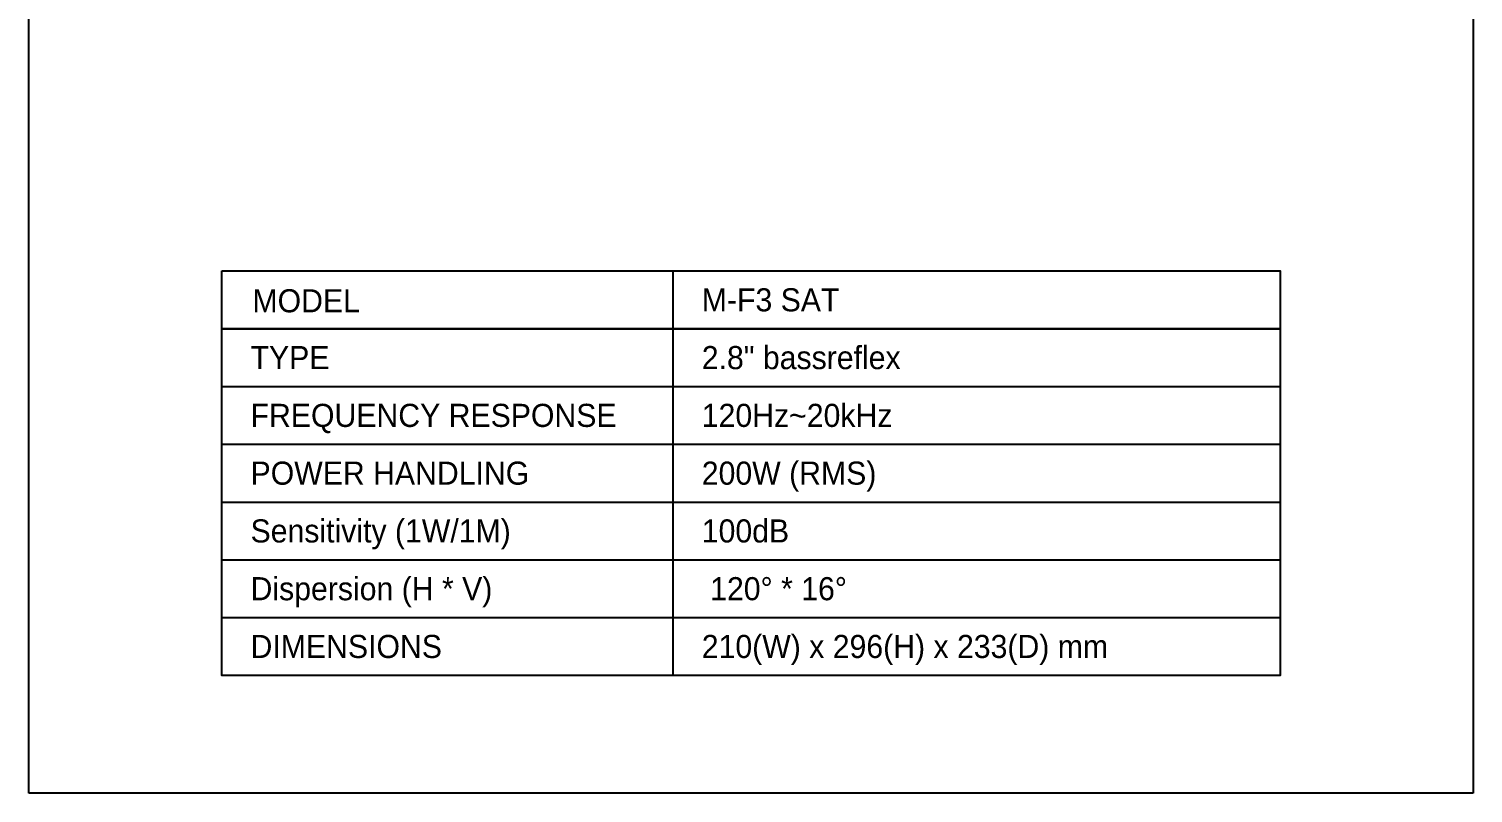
# Model space of a CAD drawing. Header units: millimetres. Extents: x -25011 to 3905, y -2 to 3370.
# Drawn here: x 1348 to 2548, y 0 to 635 of the extents above; entities that cross this region are included whole.
import ezdxf
from ezdxf.enums import TextEntityAlignment as Align

# ---------------------------------------------------------------- set-up
doc = ezdxf.new("R2010")
doc.units = ezdxf.units.MM
doc.layers.add('I detail', color=7, linetype='Continuous')
doc.layers.add('I logo', color=7, linetype='Continuous')
doc.styles.add('I-STYLE', font='')
doc.styles.get('I-STYLE').set_extended_font_data('HY울릉도L')

# ---------------------------------------------------------------- blocks, each defined once
blk = doc.blocks.new('A$C06846A4A')
for p, q in [((0, 0), (0, 1600)), ((1200, 1600), (1200, 0)), ((1200, 0), (0, 0))]:
    blk.add_line(p, q)

msp = doc.modelspace()

# ---------------------------------------------------------------- linework, layer by layer
at = {"layer": 'I detail', "color": 3}
msp.add_line((1883.163, 385.71), (1883.163, 97.842), dxfattribs=at)
at = {"layer": 'I detail', "color": 23}
for p, q in [((1508.241, 337.732), (2387.84, 337.732)), ((1508.241, 289.754), (2387.84, 289.754)), ((1508.241, 241.776), (2387.84, 241.776)), ((1508.241, 193.798), (2387.84, 193.798)), ((1508.241, 145.82), (2387.84, 145.82))]:
    msp.add_line(p, q, dxfattribs=at)
at = {"layer": 'I detail', "color": 3}
msp.add_lwpolyline([(1508.241, 385.71), (2387.84, 385.71), (2387.84, 97.842), (1508.241, 97.842)], close=True, dxfattribs=at)
at = {"layer": 'I logo', "color": 3}
msp.add_line((1883.163, 433.688), (1883.163, 385.71), dxfattribs=at)
msp.add_lwpolyline([(1508.241, 433.688), (2387.84, 433.688), (2387.84, 385.71), (1508.241, 385.71)], close=True, dxfattribs=at)

# ---------------------------------------------------------------- block references
at = {"layer": 'I detail'}
msp.add_blockref('A$C06846A4A', (1348.041, 0.048), dxfattribs=at)

# ---------------------------------------------------------------- texts
at = {"layer": 'I detail', "style": 'I-STYLE'}
for s, height, p in [('MODEL', 19.1912, (1533.799, 408.934)), ('2.8" bassreflex ', 19.19124, (1907.152, 361.721)), ('TYPE', 19.1912, (1532.231, 361.721)), ('120Hz~20kHz ', 19.19124, (1907.152, 313.743)), ('FREQUENCY RESPONSE', 19.19124, (1532.231, 313.743)), ('200W (RMS) ', 19.19124, (1907.152, 265.765)), ('POWER HANDLING', 19.19124, (1532.231, 265.765)), ('Sensitivity (1W/1M) ', 19.19124, (1532.231, 217.787)), ('100dB ', 19.1912, (1907.152, 217.787)), ('Dispersion (H * V)', 19.19124, (1532.231, 169.809)), (' 120° * 16°', 19.19124, (1907.152, 169.809)), ('210(W) x 296(H) x 233(D) mm', 19.19124, (1907.152, 121.831)), ('DIMENSIONS', 19.1912, (1532.231, 121.831))]:
    msp.add_text(s, height=height, dxfattribs=at).set_placement(p, align=Align.MIDDLE_LEFT)
at = {"layer": 'I logo', "style": 'I-STYLE'}
msp.add_text('M-F3 SAT', height=19.1912, dxfattribs=at).set_placement((1907.152, 409.699), align=Align.MIDDLE_LEFT)

doc.saveas('drawing.dxf')
